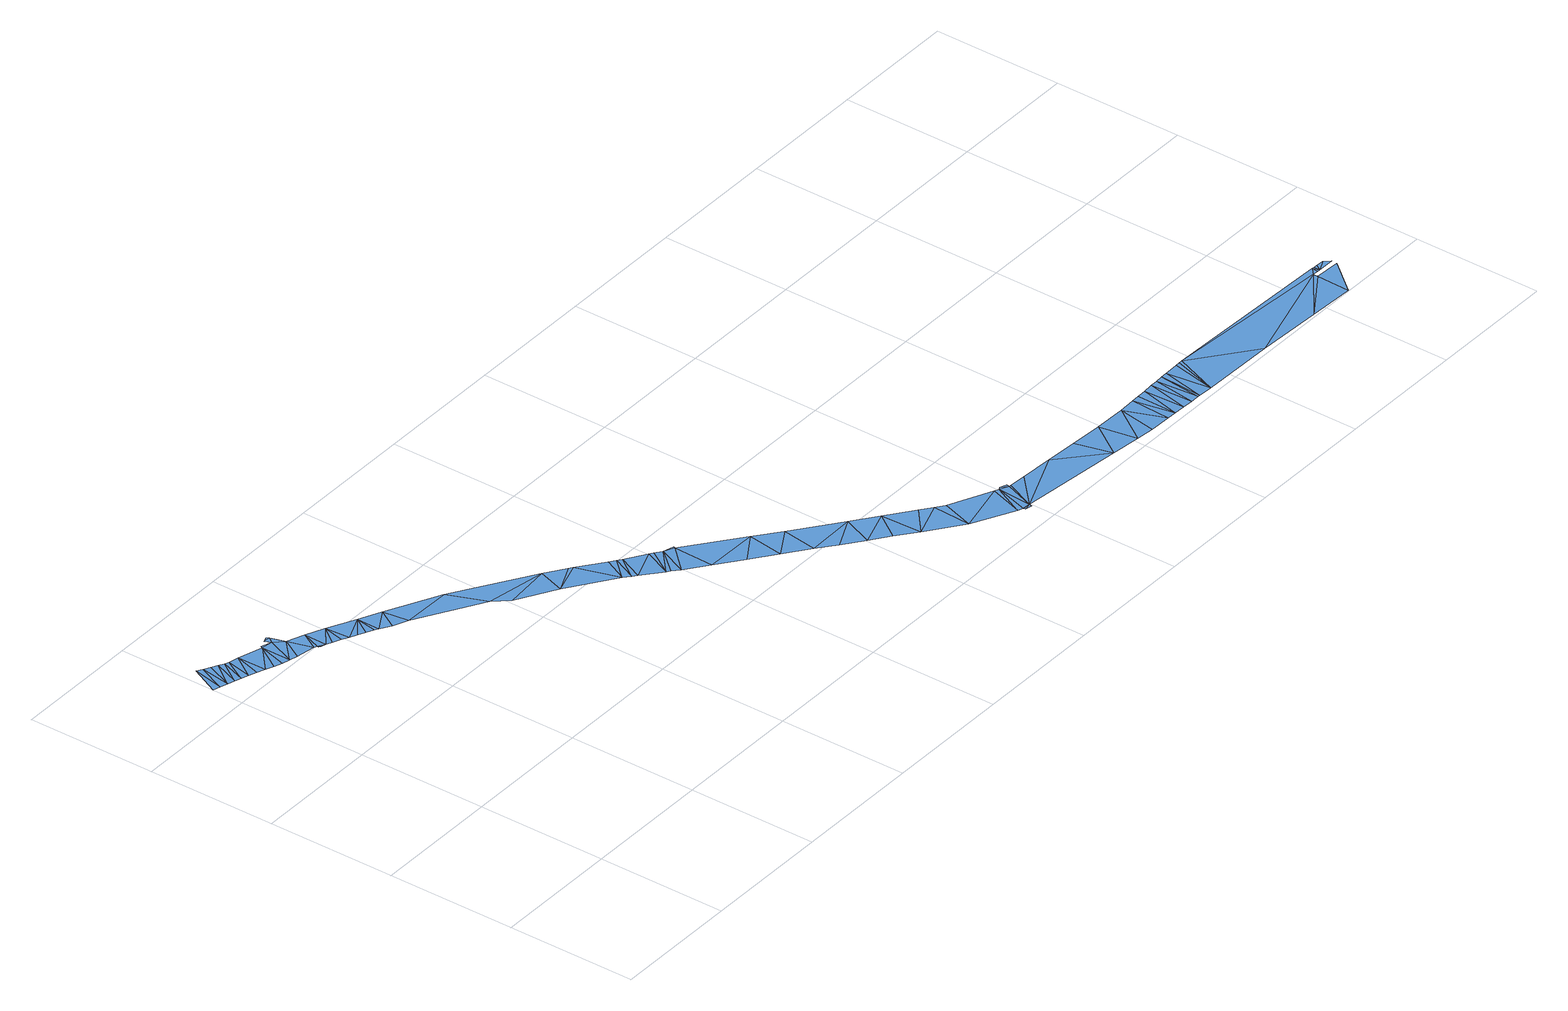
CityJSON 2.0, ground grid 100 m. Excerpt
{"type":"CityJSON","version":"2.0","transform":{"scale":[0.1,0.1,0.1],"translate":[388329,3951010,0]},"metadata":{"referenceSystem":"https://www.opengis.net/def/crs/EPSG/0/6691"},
"CityObjects":{
"waterbody1":{"type":"WaterBody","attributes":{"name":"神田川","class":"1030"},"geometry":[{"type":"MultiSurface","lod":"1","boundaries":[[[0,1,2]],[[3,2,4]],[[3,0,2]],[[5,3,4]],[[6,4,7]],[[6,5,4]],[[8,7,9]],[[8,6,7]],[[10,9,11]],[[10,8,9]],[[12,11,13]],[[12,10,11]],[[12,13,14]],[[15,12,14]],[[15,16,17]],[[14,16,15]],[[17,18,15]],[[19,15,18]],[[20,18,21]],[[20,19,18]],[[19,22,15]],[[20,21,23]],[[24,25,19]],[[24,26,25]],[[20,24,19]],[[27,28,29]],[[30,20,23]],[[30,23,27]],[[27,29,31]],[[30,27,31]],[[32,30,31]],[[32,31,33]],[[32,33,34]],[[32,34,35]],[[36,32,35]],[[36,35,37]],[[36,37,38]],[[36,38,39]],[[36,39,40]],[[41,36,40]],[[41,40,42]],[[41,42,43]],[[44,41,43]],[[44,43,45]],[[46,44,45]],[[46,45,47]],[[46,47,48]],[[49,46,48]],[[50,49,48]],[[50,48,51]],[[52,50,51]],[[53,51,54]],[[53,52,51]],[[55,54,56]],[[55,53,54]],[[57,55,56]],[[57,56,58]],[[59,58,60]],[[61,57,58]],[[59,60,62]],[[59,61,58]],[[63,59,62]],[[63,62,64]],[[63,65,59]],[[66,63,64]],[[66,64,67]],[[66,67,68]],[[69,66,68]],[[69,68,70]],[[71,69,70]],[[71,70,72]],[[71,72,73]],[[74,71,73]],[[74,73,75]],[[74,75,76]],[[77,74,76]],[[78,77,76]],[[78,76,79]],[[80,78,79]],[[81,80,79]],[[81,79,82]],[[83,84,85]],[[86,82,84]],[[85,87,83]],[[87,88,83]],[[86,81,82]],[[83,86,84]],[[89,86,83]],[[90,89,83]],[[91,90,83]],[[89,92,86]],[[89,93,92]],[[94,91,83]],[[94,83,95]],[[96,94,95]],[[97,96,95]],[[97,95,98]],[[99,97,98]],[[99,98,100]],[[99,100,101]],[[102,99,101]],[[102,101,103]],[[104,102,103]],[[105,104,103]],[[105,103,106]],[[107,105,106]],[[107,106,108]],[[109,107,108]],[[109,108,110]],[[111,110,112]],[[111,109,110]],[[113,111,112]],[[113,112,114]],[[115,113,114]],[[116,115,114]],[[117,116,114]],[[117,114,118]],[[117,118,119]],[[118,120,119]],[[121,117,119]],[[122,119,120]],[[122,120,123]],[[123,124,122]],[[121,119,125]],[[121,125,126]],[[127,121,126]],[[128,127,126]],[[129,128,126]],[[129,126,130]]]}]}
},
"vertices":[
[116,3466,0],[6,3243,0],[62,3228,0],[158,3441,0],[121,3209,0],[205,3415,0],[254,3390,0],[176,3194,0],[295,3365,0],[228,3176,0],[328,3351,0],[285,3157,0],[405,3336,0],[341,3135,0],[405,3111,0],[591,3277,0],[469,3086,0],[531,3063,0],[590,3045,0],[683,3265,0],[747,3193,0],[654,3031,0],[603,3294,0],[802,3004,0],[712,3309,0],[661,3312,0],[702,3326,0],[829,2996,0],[826,2982,0],[843,2976,0],[880,3141,0],[880,2963,0],[1022,3078,0],[925,2944,0],[985,2916,0],[1039,2889,0],[1235,2971,0],[1092,2863,0],[1149,2834,0],[1206,2805,0],[1233,2790,0],[1407,2893,0],[1317,2742,0],[1432,2690,0],[1818,2685,0],[1933,2393,0],[2403,2313,0],[2035,2284,0],[2335,2108,0],[2555,2207,0],[2584,2187,0],[2688,1856,0],[2772,2040,0],[2823,2006,0],[2736,1816,0],[2858,1983,0],[2767,1789,0],[3012,1881,0],[2916,1665,0],[3093,1823,0],[2941,1643,0],[3040,1863,0],[2995,1598,0],[3171,1783,0],[3164,1470,0],[3178,1798,0],[3579,1464,0],[3354,1324,0],[3538,1181,0],[3766,1317,0],[3724,1045,0],[4112,1052,0],[3860,934,0],[4014,817,0],[4298,913,0],[4155,711,0],[4307,593,0],[4498,758,0],[4589,691,0],[4571,392,0],[4653,640,0],[4980,485,0],[4894,224,0],[4997,209,0],[4934,212,0],[4937,207,0],[5015,471,0],[4939,192,0],[4992,182,0],[5082,439,0],[5097,437,0],[5226,428,0],[5033,480,0],[5084,462,0],[5488,414,0],[5812,117,0],[5736,396,0],[5990,382,0],[6044,92,0],[6233,376,0],[6184,80,0],[6353,74,0],[6366,380,0],[6429,71,0],[6430,383,0],[6505,384,0],[6519,68,0],[6583,388,0],[6601,64,0],[6645,391,0],[6670,64,0],[6707,394,0],[6686,63,0],[6756,394,0],[6802,59,0],[6870,395,0],[6905,397,0],[6935,398,0],[7381,44,0],[8261,306,0],[7893,23,0],[8312,350,0],[8259,268,0],[8251,7,0],[8458,260,0],[8309,304,0],[8330,303,0],[8332,350,0],[8360,349,0],[8421,347,0],[8459,300,0]
]}
